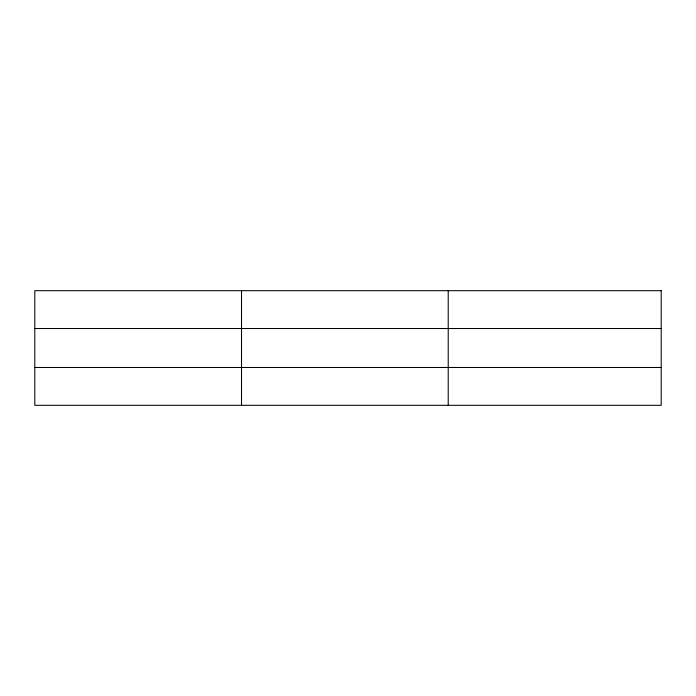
<?xml version="1.0" encoding="UTF-8"?>
<svg xmlns="http://www.w3.org/2000/svg" width="696" height="696" viewBox="0 0 696 696"><rect width="100%" height="100%" fill="white"/><g stroke="black" fill="none" stroke-linecap="round" stroke-linejoin="round"><path stroke-width="1.04" d="M241.512 405.316L241.512 290.684M448.224 405.316L448.224 290.684M34.8 328.512L661.2 328.512M34.8 367.488L661.2 367.488M661.2 290.684L661.2 405.316L34.8 405.316L34.8 290.684L661.2 290.684"/></g></svg>
